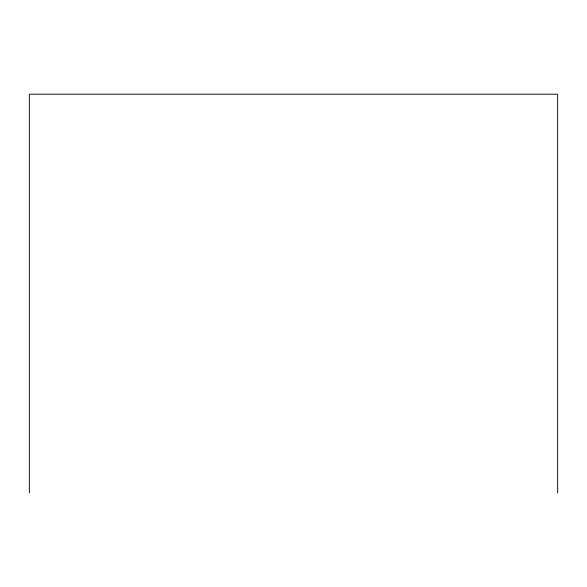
<?xml version="1.0" encoding="UTF-8"?>
<svg xmlns="http://www.w3.org/2000/svg" width="587" height="587" viewBox="0 0 587 587"><rect width="100%" height="100%" fill="white"/><g stroke="black" fill="none" stroke-linecap="round" stroke-linejoin="round"><path stroke-width="0.88" d="M557.65 492.809L557.65 94.191L29.35 94.191L29.35 492.809"/></g></svg>
